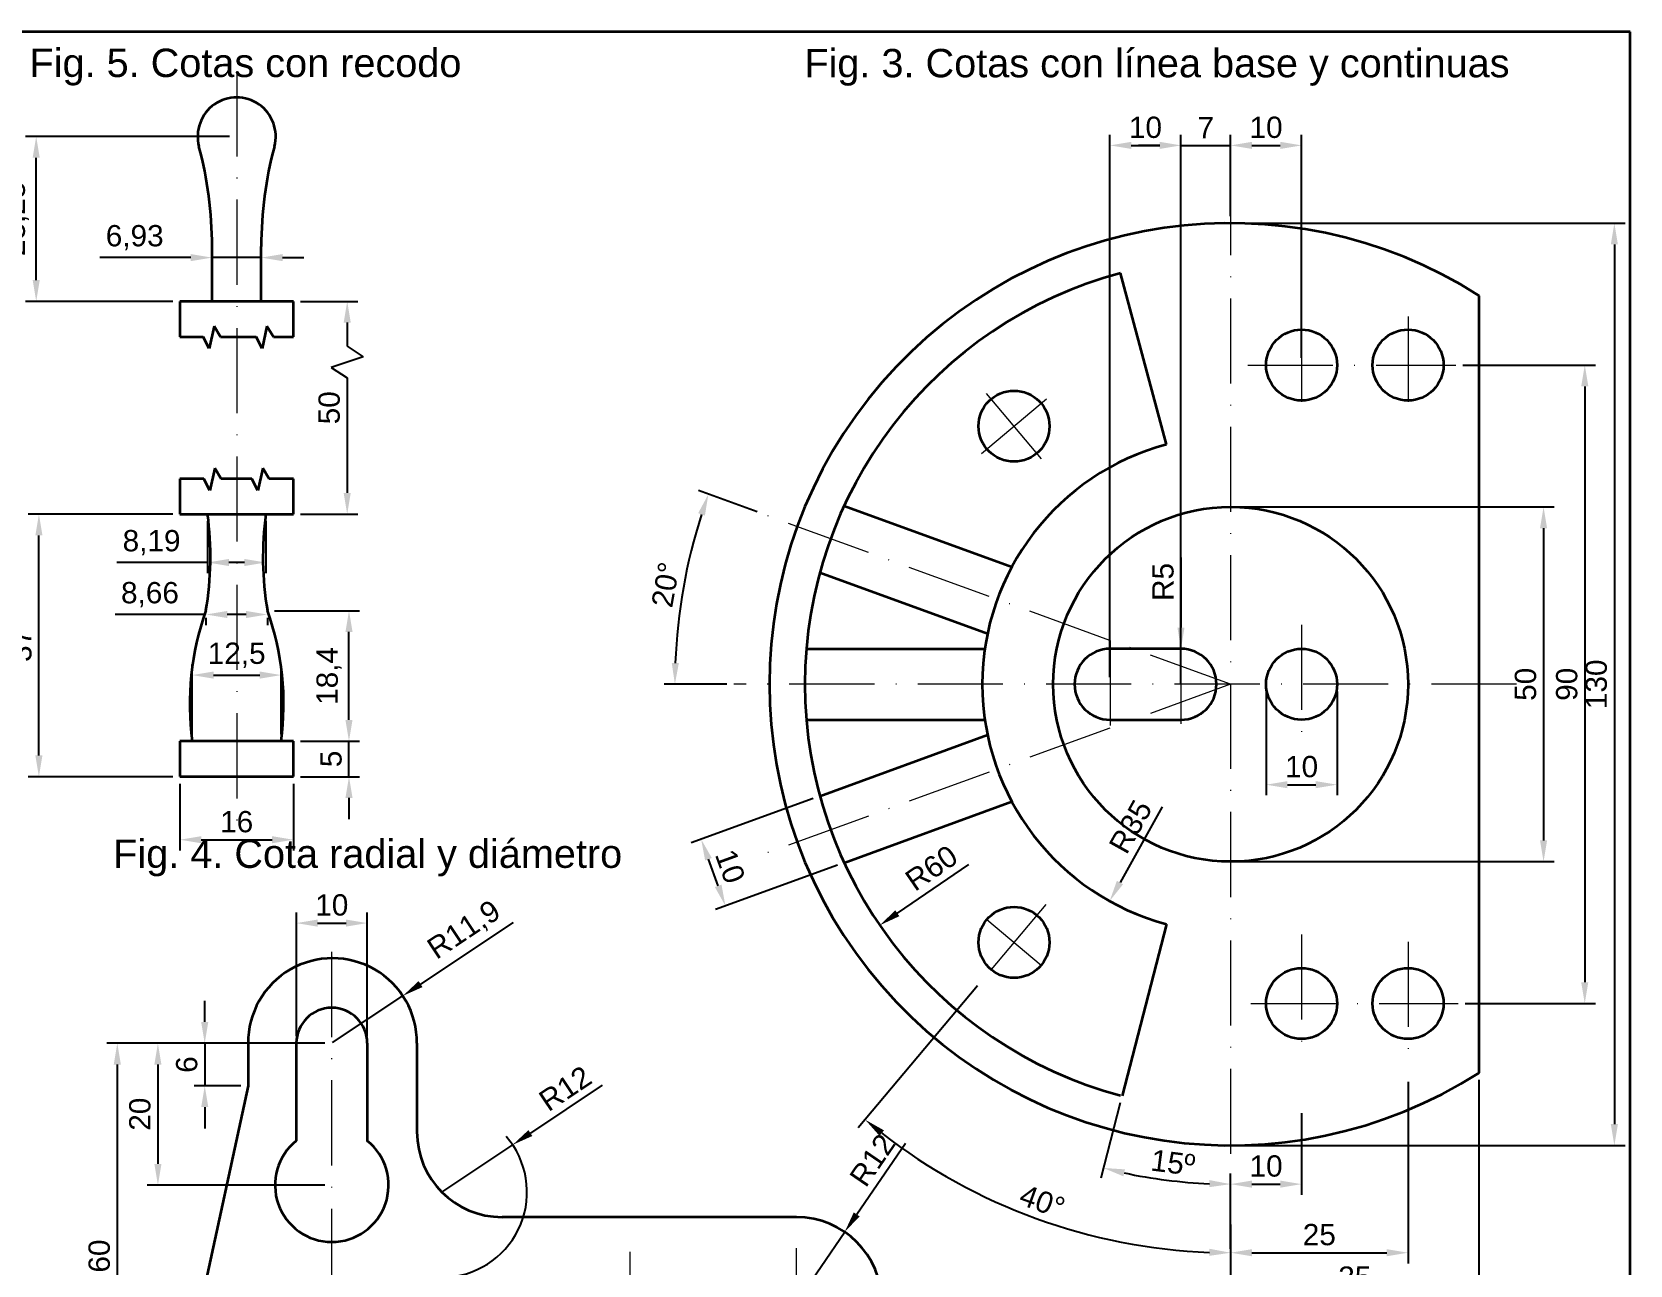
# Model space of a CAD drawing. Header units: millimetres. Extents: x -17 to 415, y -17 to 292.
# Drawn here: x 189.8 to 415, y 118.2 to 292 of the extents above; entities that cross this region are included whole.
import ezdxf
from ezdxf.enums import TextEntityAlignment as Align

# ---------------------------------------------------------------- set-up
doc = ezdxf.new("R2010")
doc.units = ezdxf.units.MM
doc.header["$PDMODE"] = 34
doc.header["$PDSIZE"] = 5
doc.linetypes.add('ACAD_ISO10W100', pattern=[18, 12, -3, 0, -3])
for name, color, linetype, lineweight in [('Acotacion', 1, 'Continuous', 13), ('Cajetin y Formato', 7, 'Continuous', 35), ('Contorno', 7, 'Continuous', 35), ('Ejes', 4, 'ACAD_ISO10W100', 15), ('Textos y Leyendas', 7, 'Continuous', 15)]:
    doc.layers.add(name, color=color, linetype=linetype, lineweight=lineweight)
doc.styles.add('e2', font='arial.ttf')
doc.dimstyles.new('ACOE1', dxfattribs={"dimtxt": 3, "dimasz": 3, "dimexe": 1.5, "dimexo": 1, "dimgap": 1, "dimtad": 1, "dimtxsty": 'e2', "dimcen": 2.5, "dimadec": 0, "dimazin": 0, "dimtfac": 1, "dimtix": 1, "dimtmove": 0, "dimatfit": 3, "dimfxl": 1, "dimarcsym": 0})

# ---------------------------------------------------------------- blocks, each defined once
blk = doc.blocks.new('*D28')
at = {"layer": 'Acotacion', "color": 0, "lineweight": -2, "transparency": 16777216}
for p, q in [((231.04, 149.44), (200.31, 149.44)), ((201.81, 146.44), (201.81, 92.44)), ((231.04, 89.44), (200.31, 89.44))]:
    blk.add_line(p, q, dxfattribs=at)
at = {"layer": 'Acotacion', "color": 0, "transparency": 16777216}
for points in [[(201.31, 146.44), (202.31, 146.44), (201.81, 149.44)], [(201.31, 92.44), (202.31, 92.44), (201.81, 89.44)]]:
    blk.add_solid(points, dxfattribs=at)
at = {"layer": 'Defpoints', "color": 0, "transparency": 16777216}
for p in [(232.04, 149.44), (201.81, 89.44), (232.04, 89.44)]:
    blk.add_point(p, dxfattribs=at)
at = {"layer": 'Acotacion', "color": 0, "transparency": 16777216, "insert": (199.27, 119.44), "char_height": 3, "attachment_point": 5, "rotation": 90, "style": 'e2'}
blk.add_mtext('60', dxfattribs=at)
blk = doc.blocks.new('*D29')
at = {"layer": 'Acotacion', "color": 0, "lineweight": -2, "transparency": 16777216}
for p, q in [((214.13, 152.44), (214.13, 155.44)), ((231.04, 149.44), (212.63, 149.44)), ((214.13, 149.44), (214.13, 143.44)), ((219.24, 143.44), (212.63, 143.44)), ((214.13, 140.44), (214.13, 137.44))]:
    blk.add_line(p, q, dxfattribs=at)
at = {"layer": 'Acotacion', "color": 0, "transparency": 16777216}
for points in [[(213.63, 152.44), (214.63, 152.44), (214.13, 149.44)], [(213.63, 140.44), (214.63, 140.44), (214.13, 143.44)]]:
    blk.add_solid(points, dxfattribs=at)
at = {"layer": 'Defpoints', "color": 0, "transparency": 16777216}
for p in [(232.04, 149.44), (214.13, 143.44), (220.24, 143.44)]:
    blk.add_point(p, dxfattribs=at)
at = {"layer": 'Acotacion', "color": 0, "transparency": 16777216, "insert": (211.6, 146.44), "char_height": 3, "attachment_point": 5, "rotation": 90, "style": 'e2'}
blk.add_mtext('6', dxfattribs=at)
blk = doc.blocks.new('*D30')
at = {"layer": 'Acotacion', "color": 0, "lineweight": -2, "transparency": 16777216}
for p, q in [((231.04, 149.44), (206.03, 149.44)), ((207.53, 146.44), (207.53, 132.44)), ((231.04, 129.44), (206.03, 129.44))]:
    blk.add_line(p, q, dxfattribs=at)
at = {"layer": 'Acotacion', "color": 0, "transparency": 16777216}
for points in [[(207.03, 146.44), (208.03, 146.44), (207.53, 149.44)], [(207.03, 132.44), (208.03, 132.44), (207.53, 129.44)]]:
    blk.add_solid(points, dxfattribs=at)
at = {"layer": 'Defpoints', "color": 0, "transparency": 16777216}
for p in [(232.04, 149.44), (207.53, 129.44), (232.04, 129.44)]:
    blk.add_point(p, dxfattribs=at)
at = {"layer": 'Acotacion', "color": 0, "transparency": 16777216, "insert": (205, 139.44), "char_height": 3, "attachment_point": 5, "rotation": 90, "style": 'e2'}
blk.add_mtext('20', dxfattribs=at)
blk = doc.blocks.new('*D31')
at = {"layer": 'Acotacion', "color": 0, "lineweight": -2, "transparency": 16777216}
for p, q in [((227.04, 150.44), (227.04, 167.88)), ((237.04, 150.44), (237.04, 167.88)), ((230.04, 166.38), (234.04, 166.38))]:
    blk.add_line(p, q, dxfattribs=at)
at = {"layer": 'Acotacion', "color": 0, "transparency": 16777216}
for points in [[(230.04, 166.88), (230.04, 165.88), (227.04, 166.38)], [(234.04, 166.88), (234.04, 165.88), (237.04, 166.38)]]:
    blk.add_solid(points, dxfattribs=at)
at = {"layer": 'Defpoints', "color": 0, "transparency": 16777216}
for p in [(237.04, 166.38), (227.04, 149.44), (237.04, 149.44)]:
    blk.add_point(p, dxfattribs=at)
at = {"layer": 'Acotacion', "color": 0, "transparency": 16777216, "insert": (232.04, 168.92), "char_height": 3, "attachment_point": 5, "style": 'e2'}
blk.add_mtext('10', dxfattribs=at)
blk = doc.blocks.new('*D32')
at = {"layer": 'Acotacion', "color": 0, "lineweight": -2, "transparency": 16777216}
for p, q in [((257.59, 166.46), (244.55, 157.78)), ((232.14, 149.53), (242.05, 156.12))]:
    blk.add_line(p, q, dxfattribs=at)
at = {"layer": 'Acotacion', "color": 0, "transparency": 16777216}
blk.add_solid([(244.27, 158.2), (244.82, 157.36), (242.05, 156.12)], dxfattribs=at)
at = {"layer": 'Defpoints', "color": 0, "transparency": 16777216}
for p in [(242.05, 156.12), (232.14, 149.53)]:
    blk.add_point(p, dxfattribs=at)
at = {"layer": 'Acotacion', "color": 0, "transparency": 16777216, "insert": (250.77, 165.28), "char_height": 3, "attachment_point": 5, "rotation": 33.6309, "style": 'e2'}
blk.add_mtext('R11,9', dxfattribs=at)
blk = doc.blocks.new('*D33')
at = {"layer": 'Acotacion', "color": 0, "lineweight": -2, "transparency": 16777216}
for p, q in [((270.12, 143.52), (260.03, 136.78)), ((247.55, 128.45), (257.53, 135.12))]:
    blk.add_line(p, q, dxfattribs=at)
blk.add_arc((247.55, 128.45), 12, 274.7746, 40.8997, dxfattribs=at)
at = {"layer": 'Acotacion', "color": 0, "transparency": 16777216}
blk.add_solid([(259.75, 137.2), (260.3, 136.37), (257.53, 135.12)], dxfattribs=at)
at = {"layer": 'Defpoints', "color": 0, "transparency": 16777216}
for p in [(257.53, 135.12), (247.55, 128.45)]:
    blk.add_point(p, dxfattribs=at)
at = {"layer": 'Acotacion', "color": 0, "transparency": 16777216, "insert": (264.93, 143.07), "char_height": 3, "attachment_point": 5, "rotation": 33.7377, "style": 'e2'}
blk.add_mtext('R12', dxfattribs=at)
blk = doc.blocks.new('*D34')
at = {"layer": 'Acotacion', "color": 0, "lineweight": -2, "transparency": 16777216}
for p, q in [((312.87, 135.33), (306.01, 125.31)), ((297.54, 112.94), (304.32, 122.84))]:
    blk.add_line(p, q, dxfattribs=at)
at = {"layer": 'Acotacion', "color": 0, "transparency": 16777216}
blk.add_solid([(305.6, 125.6), (306.42, 125.03), (304.32, 122.84)], dxfattribs=at)
at = {"layer": 'Defpoints', "color": 0, "transparency": 16777216}
for p in [(304.32, 122.84), (297.54, 112.94)]:
    blk.add_point(p, dxfattribs=at)
at = {"layer": 'Acotacion', "color": 0, "transparency": 16777216, "insert": (308.22, 132.97), "char_height": 3, "attachment_point": 5, "rotation": 55.6039, "style": 'e2'}
blk.add_mtext('R12', dxfattribs=at)
blk = doc.blocks.new('*D35')
at = {"layer": 'Acotacion', "color": 0, "lineweight": -2, "transparency": 16777216}
for p, q in [((351.71, 217.9), (351.71, 208.04)), ((351.71, 200.04), (351.71, 205.04))]:
    blk.add_line(p, q, dxfattribs=at)
at = {"layer": 'Acotacion', "color": 0, "transparency": 16777216}
blk.add_solid([(351.21, 208.04), (352.21, 208.04), (351.71, 205.04)], dxfattribs=at)
at = {"layer": 'Defpoints', "color": 0, "transparency": 16777216}
for p in [(351.71, 205.04), (351.71, 200.04)]:
    blk.add_point(p, dxfattribs=at)
at = {"layer": 'Acotacion', "color": 0, "transparency": 16777216, "insert": (349.19, 214.47), "char_height": 3, "attachment_point": 5, "rotation": 90, "style": 'e2'}
blk.add_mtext('R5', dxfattribs=at)
blk = doc.blocks.new('*D36')
at = {"layer": 'Acotacion', "color": 0, "lineweight": -2, "transparency": 16777216}
blk.add_line((349.06, 182.75), (343.12, 172.1), dxfattribs=at)
at = {"layer": 'Acotacion', "color": 0, "transparency": 16777216}
blk.add_solid([(342.68, 172.34), (343.55, 171.86), (341.66, 169.48)], dxfattribs=at)
at = {"layer": 'Defpoints', "color": 0, "transparency": 16777216}
for p in [(358.71, 200.04), (341.66, 169.48)]:
    blk.add_point(p, dxfattribs=at)
at = {"layer": 'Acotacion', "color": 0, "transparency": 16777216, "insert": (344.61, 179.97), "char_height": 3, "attachment_point": 5, "rotation": 60.8316, "style": 'e2'}
blk.add_mtext('R35', dxfattribs=at)
blk = doc.blocks.new('*D37')
at = {"layer": 'Acotacion', "color": 0, "lineweight": -2, "transparency": 16777216}
blk.add_line((321.75, 174.65), (311.73, 167.77), dxfattribs=at)
at = {"layer": 'Acotacion', "color": 0, "transparency": 16777216}
blk.add_solid([(311.45, 168.18), (312.02, 167.35), (309.26, 166.07)], dxfattribs=at)
at = {"layer": 'Defpoints', "color": 0, "transparency": 16777216}
for p in [(358.71, 200.04), (309.26, 166.07)]:
    blk.add_point(p, dxfattribs=at)
at = {"layer": 'Acotacion', "color": 0, "transparency": 16777216, "insert": (316.55, 174.14), "char_height": 3, "attachment_point": 5, "rotation": 34.4903, "style": 'e2'}
blk.add_mtext('R60', dxfattribs=at)
blk = doc.blocks.new('*D38')
at = {"layer": 'Acotacion', "color": 0, "lineweight": -2, "transparency": 16777216}
for p, q in [((299.88, 183.95), (282.68, 177.69)), ((286.49, 171.63), (285.12, 175.38)), ((303.3, 174.55), (286.1, 168.29))]:
    blk.add_line(p, q, dxfattribs=at)
at = {"layer": 'Acotacion', "color": 0, "transparency": 16777216}
for points in [[(285.59, 175.56), (284.65, 175.21), (284.09, 178.2)], [(286.96, 171.8), (286.02, 171.46), (287.51, 168.81)]]:
    blk.add_solid(points, dxfattribs=at)
at = {"layer": 'Defpoints', "color": 0, "transparency": 16777216}
for p in [(300.82, 184.29), (284.09, 178.2), (304.24, 174.9)]:
    blk.add_point(p, dxfattribs=at)
at = {"layer": 'Acotacion', "color": 0, "transparency": 16777216, "insert": (288.18, 174.37), "char_height": 3, "attachment_point": 5, "rotation": 290, "style": 'e2'}
blk.add_mtext('10', dxfattribs=at)
blk = doc.blocks.new('*D39')
at = {"layer": 'Acotacion', "color": 0, "lineweight": -2, "transparency": 16777216}
for p, q in [((393.71, 144.27), (393.71, 112.41)), ((358.71, 118.46), (358.71, 112.41)), ((361.71, 113.91), (390.71, 113.91))]:
    blk.add_line(p, q, dxfattribs=at)
at = {"layer": 'Acotacion', "color": 0, "transparency": 16777216}
for points in [[(361.71, 114.41), (361.71, 113.41), (358.71, 113.91)], [(390.71, 114.41), (390.71, 113.41), (393.71, 113.91)]]:
    blk.add_solid(points, dxfattribs=at)
at = {"layer": 'Defpoints', "color": 0, "transparency": 16777216}
for p in [(393.71, 145.27), (358.71, 119.46), (393.71, 113.91)]:
    blk.add_point(p, dxfattribs=at)
at = {"layer": 'Acotacion', "color": 0, "transparency": 16777216, "insert": (376.21, 116.45), "char_height": 3, "attachment_point": 5, "style": 'e2'}
blk.add_mtext('35', dxfattribs=at)
blk = doc.blocks.new('*D40')
at = {"layer": 'Acotacion', "color": 0, "lineweight": -2, "transparency": 16777216}
for p, q in [((368.71, 139.6), (368.71, 128.08)), ((358.71, 120.46), (358.71, 131.08)), ((361.71, 129.58), (365.71, 129.58))]:
    blk.add_line(p, q, dxfattribs=at)
at = {"layer": 'Acotacion', "color": 0, "transparency": 16777216}
for points in [[(361.71, 130.08), (361.71, 129.08), (358.71, 129.58)], [(365.71, 130.08), (365.71, 129.08), (368.71, 129.58)]]:
    blk.add_solid(points, dxfattribs=at)
at = {"layer": 'Defpoints', "color": 0, "transparency": 16777216}
for p in [(368.71, 140.6), (368.71, 129.58), (358.71, 119.46)]:
    blk.add_point(p, dxfattribs=at)
at = {"layer": 'Acotacion', "color": 0, "transparency": 16777216, "insert": (363.71, 132.12), "char_height": 3, "attachment_point": 5, "style": 'e2'}
blk.add_mtext('10', dxfattribs=at)
blk = doc.blocks.new('*D41')
at = {"layer": 'Acotacion', "color": 0, "lineweight": -2, "transparency": 16777216}
for p, q in [((383.71, 144.02), (383.71, 118.41)), ((358.71, 120.46), (358.71, 121.41)), ((361.71, 119.91), (380.71, 119.91))]:
    blk.add_line(p, q, dxfattribs=at)
at = {"layer": 'Acotacion', "color": 0, "transparency": 16777216}
for points in [[(361.71, 120.41), (361.71, 119.41), (358.71, 119.91)], [(380.71, 120.41), (380.71, 119.41), (383.71, 119.91)]]:
    blk.add_solid(points, dxfattribs=at)
at = {"layer": 'Defpoints', "color": 0, "transparency": 16777216}
for p in [(383.71, 145.02), (358.71, 119.46), (383.71, 119.91)]:
    blk.add_point(p, dxfattribs=at)
at = {"layer": 'Acotacion', "color": 0, "transparency": 16777216, "insert": (371.21, 122.45), "char_height": 3, "attachment_point": 5, "style": 'e2'}
blk.add_mtext('25', dxfattribs=at)
blk = doc.blocks.new('*D43')
at = {"layer": 'Acotacion', "color": 0, "lineweight": -2, "transparency": 16777216}
blk.add_line((343.16, 141.06), (340.41, 130.41), dxfattribs=at)
blk.add_arc((358.71, 201.33), 71.75, 257.9234, 267.6041, dxfattribs=at)
at = {"layer": 'Acotacion', "color": 0, "transparency": 16777216}
for points in [[(343.59, 130.69), (343.82, 131.66), (340.78, 131.86)], [(355.73, 130.15), (355.7, 129.15), (358.71, 129.58)]]:
    blk.add_solid(points, dxfattribs=at)
at = {"layer": 'Defpoints', "color": 0, "transparency": 16777216}
for p in [(358.71, 272.54), (349.66, 166.24), (343.41, 142.03), (346.69, 130.6), (358.71, 124.91)]:
    blk.add_point(p, dxfattribs=at)
at = {"layer": 'Acotacion', "color": 0, "transparency": 16777216, "insert": (350, 132.67), "char_height": 3, "attachment_point": 5, "rotation": 352.7638, "style": 'e2'}
blk.add_mtext(' 15º', dxfattribs=at)
blk = doc.blocks.new('*D44')
at = {"layer": 'Acotacion', "color": 0, "lineweight": -2, "transparency": 16777216}
for p, q in [((323.04, 157.53), (306.24, 137.51)), ((358.71, 123.91), (358.71, 118.41))]:
    blk.add_line(p, q, dxfattribs=at)
blk.add_arc((358.71, 200.04), 80.13, 232.1453, 267.8547, dxfattribs=at)
at = {"layer": 'Acotacion', "color": 0, "transparency": 16777216}
for points in [[(309.23, 136.39), (309.86, 137.16), (307.21, 138.66)], [(355.72, 120.47), (355.71, 119.47), (358.71, 119.91)]]:
    blk.add_solid(points, dxfattribs=at)
at = {"layer": 'Defpoints', "color": 0, "transparency": 16777216}
for p in [(358.71, 272.54), (332.68, 169.02), (323.68, 158.29), (322.75, 128.44), (358.71, 124.91)]:
    blk.add_point(p, dxfattribs=at)
at = {"layer": 'Acotacion', "color": 0, "transparency": 16777216, "insert": (332.17, 127.13), "char_height": 3, "attachment_point": 5, "rotation": 340, "style": 'e2'}
blk.add_mtext('40°', dxfattribs=at)
blk = doc.blocks.new('*D45')
at = {"layer": 'Acotacion', "color": 0, "lineweight": -2, "transparency": 16777216}
for p, q in [((292, 224.33), (283.7, 227.34)), ((287.71, 200.04), (278.89, 200.04))]:
    blk.add_line(p, q, dxfattribs=at)
blk.add_arc((358.71, 200.04), 78.32, 162.1947, 177.8053, dxfattribs=at)
at = {"layer": 'Acotacion', "color": 0, "transparency": 16777216}
for points in [[(283.67, 224.16), (284.62, 223.83), (285.11, 226.83)], [(280.95, 203.03), (279.95, 203.05), (280.39, 200.04)]]:
    blk.add_solid(points, dxfattribs=at)
at = {"layer": 'Defpoints', "color": 0, "transparency": 16777216}
for p in [(292.94, 223.98), (282.5, 218.11), (288.71, 200.04), (358.71, 200.04), (399.01, 200.04)]:
    blk.add_point(p, dxfattribs=at)
at = {"layer": 'Acotacion', "color": 0, "transparency": 16777216, "insert": (279.09, 214.08), "char_height": 3, "attachment_point": 5, "rotation": 80, "style": 'e2'}
blk.add_mtext('20°', dxfattribs=at)
blk = doc.blocks.new('*D46')
at = {"layer": 'Acotacion', "color": 0, "lineweight": -2, "transparency": 16777216}
for p, q in [((341.71, 201.04), (341.71, 277.51)), ((351.71, 201.04), (351.71, 277.51)), ((344.71, 276.01), (348.71, 276.01))]:
    blk.add_line(p, q, dxfattribs=at)
at = {"layer": 'Acotacion', "color": 0, "transparency": 16777216}
for points in [[(344.71, 276.51), (344.71, 275.51), (341.71, 276.01)], [(348.71, 276.51), (348.71, 275.51), (351.71, 276.01)]]:
    blk.add_solid(points, dxfattribs=at)
at = {"layer": 'Defpoints', "color": 0, "transparency": 16777216}
for p in [(351.71, 276.01), (341.71, 200.04), (351.71, 200.04)]:
    blk.add_point(p, dxfattribs=at)
at = {"layer": 'Acotacion', "color": 0, "transparency": 16777216, "insert": (346.71, 278.54), "char_height": 3, "attachment_point": 5, "style": 'e2'}
blk.add_mtext('10', dxfattribs=at)
blk = doc.blocks.new('*D47')
at = {"layer": 'Acotacion', "color": 0, "lineweight": -2, "transparency": 16777216}
for p, q in [((351.71, 201.04), (351.71, 277.51)), ((358.71, 266.04), (358.71, 277.51)), ((348.71, 276.01), (345.71, 276.01)), ((351.71, 276.01), (358.71, 276.01)), ((361.71, 276.01), (364.71, 276.01))]:
    blk.add_line(p, q, dxfattribs=at)
at = {"layer": 'Acotacion', "color": 0, "transparency": 16777216}
for points in [[(348.71, 276.51), (348.71, 275.51), (351.71, 276.01)], [(361.71, 276.51), (361.71, 275.51), (358.71, 276.01)]]:
    blk.add_solid(points, dxfattribs=at)
at = {"layer": 'Defpoints', "color": 0, "transparency": 16777216}
for p in [(358.71, 276.01), (358.71, 265.04), (351.71, 200.04)]:
    blk.add_point(p, dxfattribs=at)
at = {"layer": 'Acotacion', "color": 0, "transparency": 16777216, "insert": (355.21, 278.51), "char_height": 3, "attachment_point": 5, "style": 'e2'}
blk.add_mtext('7', dxfattribs=at)
blk = doc.blocks.new('*D48')
at = {"layer": 'Acotacion', "color": 0, "lineweight": -2, "transparency": 16777216}
for p, q in [((358.71, 266.04), (358.71, 277.51)), ((368.71, 246.04), (368.71, 277.51)), ((361.71, 276.01), (365.71, 276.01))]:
    blk.add_line(p, q, dxfattribs=at)
at = {"layer": 'Acotacion', "color": 0, "transparency": 16777216}
for points in [[(361.71, 276.51), (361.71, 275.51), (358.71, 276.01)], [(365.71, 276.51), (365.71, 275.51), (368.71, 276.01)]]:
    blk.add_solid(points, dxfattribs=at)
at = {"layer": 'Defpoints', "color": 0, "transparency": 16777216}
for p in [(368.71, 276.01), (358.71, 265.04), (368.71, 245.04)]:
    blk.add_point(p, dxfattribs=at)
at = {"layer": 'Acotacion', "color": 0, "transparency": 16777216, "insert": (363.71, 278.54), "char_height": 3, "attachment_point": 5, "style": 'e2'}
blk.add_mtext('10', dxfattribs=at)
blk = doc.blocks.new('*D49')
at = {"layer": 'Acotacion', "color": 0, "lineweight": -2, "transparency": 16777216}
for p, q in [((363.71, 199.04), (363.71, 184.39)), ((373.71, 199.04), (373.71, 184.39)), ((366.71, 185.89), (370.71, 185.89))]:
    blk.add_line(p, q, dxfattribs=at)
at = {"layer": 'Acotacion', "color": 0, "transparency": 16777216}
for points in [[(366.71, 186.39), (366.71, 185.39), (363.71, 185.89)], [(370.71, 186.39), (370.71, 185.39), (373.71, 185.89)]]:
    blk.add_solid(points, dxfattribs=at)
at = {"layer": 'Defpoints', "color": 0, "transparency": 16777216}
for p in [(363.71, 200.04), (373.71, 200.04), (373.71, 185.89)]:
    blk.add_point(p, dxfattribs=at)
at = {"layer": 'Acotacion', "color": 0, "transparency": 16777216, "insert": (368.71, 188.42), "char_height": 3, "attachment_point": 5, "style": 'e2'}
blk.add_mtext('10', dxfattribs=at)
blk = doc.blocks.new('*D50')
at = {"layer": 'Acotacion', "color": 0, "lineweight": -2, "transparency": 16777216}
for p, q in [((359.71, 225.04), (404.31, 225.04)), ((402.81, 222.04), (402.81, 178.04)), ((359.71, 175.04), (404.31, 175.04))]:
    blk.add_line(p, q, dxfattribs=at)
at = {"layer": 'Acotacion', "color": 0, "transparency": 16777216}
for points in [[(402.31, 222.04), (403.31, 222.04), (402.81, 225.04)], [(402.31, 178.04), (403.31, 178.04), (402.81, 175.04)]]:
    blk.add_solid(points, dxfattribs=at)
at = {"layer": 'Defpoints', "color": 0, "transparency": 16777216}
for p in [(358.71, 225.04), (358.71, 175.04), (402.81, 175.04)]:
    blk.add_point(p, dxfattribs=at)
at = {"layer": 'Acotacion', "color": 0, "transparency": 16777216, "insert": (400.28, 200.04), "char_height": 3, "attachment_point": 5, "rotation": 90, "style": 'e2'}
blk.add_mtext('50', dxfattribs=at)
blk = doc.blocks.new('*D51')
at = {"layer": 'Acotacion', "color": 0, "lineweight": -2, "transparency": 16777216}
for p, q in [((391.43, 245.04), (410.12, 245.04)), ((408.62, 242.04), (408.62, 158.04)), ((391.77, 155.04), (410.12, 155.04))]:
    blk.add_line(p, q, dxfattribs=at)
at = {"layer": 'Acotacion', "color": 0, "transparency": 16777216}
for points in [[(408.12, 242.04), (409.12, 242.04), (408.62, 245.04)], [(408.12, 158.04), (409.12, 158.04), (408.62, 155.04)]]:
    blk.add_solid(points, dxfattribs=at)
at = {"layer": 'Defpoints', "color": 0, "transparency": 16777216}
for p in [(390.43, 245.04), (390.77, 155.04), (408.62, 155.04)]:
    blk.add_point(p, dxfattribs=at)
at = {"layer": 'Acotacion', "color": 0, "transparency": 16777216, "insert": (406.09, 200.04), "char_height": 3, "attachment_point": 5, "rotation": 90, "style": 'e2'}
blk.add_mtext('90', dxfattribs=at)
blk = doc.blocks.new('*D52')
at = {"layer": 'Acotacion', "color": 0, "lineweight": -2, "transparency": 16777216}
for p, q in [((359.71, 265.04), (414.29, 265.04)), ((412.79, 262.04), (412.79, 138.04)), ((359.71, 135.04), (414.29, 135.04))]:
    blk.add_line(p, q, dxfattribs=at)
at = {"layer": 'Acotacion', "color": 0, "transparency": 16777216}
for points in [[(412.29, 262.04), (413.29, 262.04), (412.79, 265.04)], [(412.29, 138.04), (413.29, 138.04), (412.79, 135.04)]]:
    blk.add_solid(points, dxfattribs=at)
at = {"layer": 'Defpoints', "color": 0, "transparency": 16777216}
for p in [(358.71, 265.04), (358.71, 135.04), (412.79, 135.04)]:
    blk.add_point(p, dxfattribs=at)
at = {"layer": 'Acotacion', "color": 0, "transparency": 16777216, "insert": (410.25, 200.04), "char_height": 3, "attachment_point": 5, "rotation": 90, "style": 'e2'}
blk.add_mtext('130', dxfattribs=at)
blk = doc.blocks.new('*D53')
at = {"layer": 'Acotacion', "color": 0, "lineweight": -2, "transparency": 16777216}
for p, q in [((217.63, 277.27), (188.88, 277.27)), ((190.38, 257.02), (190.38, 274.27)), ((209.63, 254.02), (188.88, 254.02))]:
    blk.add_line(p, q, dxfattribs=at)
at = {"layer": 'Acotacion', "color": 0, "transparency": 16777216}
for points in [[(189.88, 274.27), (190.88, 274.27), (190.38, 277.27)], [(189.88, 257.02), (190.88, 257.02), (190.38, 254.02)]]:
    blk.add_solid(points, dxfattribs=at)
at = {"layer": 'Defpoints', "color": 0, "transparency": 16777216}
for p in [(190.38, 277.27), (218.63, 277.27), (210.63, 254.02)]:
    blk.add_point(p, dxfattribs=at)
at = {"layer": 'Acotacion', "color": 0, "transparency": 16777216, "insert": (187.57, 265.65), "char_height": 3, "attachment_point": 5, "rotation": 90, "style": 'e2'}
blk.add_mtext('23,25', dxfattribs=at)
blk = doc.blocks.new('*D54')
at = {"layer": 'Acotacion', "color": 0, "lineweight": -2, "transparency": 16777216}
for p, q in [((209.63, 224.02), (189.26, 224.02)), ((190.76, 190.02), (190.76, 221.02)), ((209.63, 187.02), (189.26, 187.02))]:
    blk.add_line(p, q, dxfattribs=at)
at = {"layer": 'Acotacion', "color": 0, "transparency": 16777216}
for points in [[(190.26, 221.02), (191.26, 221.02), (190.76, 224.02)], [(190.26, 190.02), (191.26, 190.02), (190.76, 187.02)]]:
    blk.add_solid(points, dxfattribs=at)
at = {"layer": 'Defpoints', "color": 0, "transparency": 16777216}
for p in [(190.76, 224.02), (210.63, 224.02), (210.63, 187.02)]:
    blk.add_point(p, dxfattribs=at)
at = {"layer": 'Acotacion', "color": 0, "transparency": 16777216, "insert": (188.23, 205.52), "char_height": 3, "attachment_point": 5, "rotation": 90, "style": 'e2'}
blk.add_mtext('37', dxfattribs=at)
blk = doc.blocks.new('*D55')
at = {"layer": 'Acotacion', "color": 0, "lineweight": -2, "transparency": 16777216}
for p, q in [((214.54, 223.02), (214.54, 215.71)), ((222.73, 223.02), (222.73, 215.71)), ((214.54, 217.21), (201.73, 217.21)), ((219.73, 217.21), (217.54, 217.21))]:
    blk.add_line(p, q, dxfattribs=at)
at = {"layer": 'Acotacion', "color": 0, "transparency": 16777216}
for points in [[(217.54, 217.71), (217.54, 216.71), (214.54, 217.21)], [(219.73, 217.71), (219.73, 216.71), (222.73, 217.21)]]:
    blk.add_solid(points, dxfattribs=at)
at = {"layer": 'Defpoints', "color": 0, "transparency": 16777216}
for p in [(214.54, 224.02), (222.73, 224.02), (222.73, 217.21)]:
    blk.add_point(p, dxfattribs=at)
at = {"layer": 'Acotacion', "color": 0, "transparency": 16777216, "insert": (206.64, 220.01), "char_height": 3, "attachment_point": 5, "style": 'e2'}
blk.add_mtext('8,19', dxfattribs=at)
blk = doc.blocks.new('*D56')
at = {"layer": 'Acotacion', "color": 0, "lineweight": -2, "transparency": 16777216}
for p, q in [((214.3, 209.88), (201.51, 209.88)), ((219.96, 209.88), (217.3, 209.88)), ((214.3, 209.42), (214.3, 208.38)), ((222.96, 209.42), (222.96, 208.38))]:
    blk.add_line(p, q, dxfattribs=at)
at = {"layer": 'Acotacion', "color": 0, "transparency": 16777216}
for points in [[(217.3, 210.38), (217.3, 209.38), (214.3, 209.88)], [(219.96, 210.38), (219.96, 209.38), (222.96, 209.88)]]:
    blk.add_solid(points, dxfattribs=at)
at = {"layer": 'Defpoints', "color": 0, "transparency": 16777216}
for p in [(214.3, 210.42), (214.3, 209.88), (222.96, 210.42)]:
    blk.add_point(p, dxfattribs=at)
at = {"layer": 'Acotacion', "color": 0, "transparency": 16777216, "insert": (206.41, 212.68), "char_height": 3, "attachment_point": 5, "style": 'e2'}
blk.add_mtext('8,66', dxfattribs=at)
blk = doc.blocks.new('*D57')
at = {"layer": 'Acotacion', "color": 0, "lineweight": -2, "transparency": 16777216}
for p, q in [((212.38, 193.02), (212.38, 202.84)), ((224.88, 193.02), (224.88, 202.84)), ((215.38, 201.34), (221.88, 201.34))]:
    blk.add_line(p, q, dxfattribs=at)
at = {"layer": 'Acotacion', "color": 0, "transparency": 16777216}
for points in [[(215.38, 201.84), (215.38, 200.84), (212.38, 201.34)], [(221.88, 201.84), (221.88, 200.84), (224.88, 201.34)]]:
    blk.add_solid(points, dxfattribs=at)
at = {"layer": 'Defpoints', "color": 0, "transparency": 16777216}
for p in [(224.88, 201.34), (212.38, 192.02), (224.88, 192.02)]:
    blk.add_point(p, dxfattribs=at)
at = {"layer": 'Acotacion', "color": 0, "transparency": 16777216, "insert": (218.63, 204.14), "char_height": 3, "attachment_point": 5, "style": 'e2'}
blk.add_mtext('12,5', dxfattribs=at)
blk = doc.blocks.new('*D58')
at = {"layer": 'Acotacion', "color": 0, "lineweight": -2, "transparency": 16777216}
for p, q in [((234.46, 195.02), (234.46, 198.02)), ((227.63, 192.02), (235.96, 192.02)), ((234.46, 187.02), (234.46, 192.02)), ((227.63, 187.02), (235.96, 187.02)), ((234.46, 184.02), (234.46, 181.02))]:
    blk.add_line(p, q, dxfattribs=at)
at = {"layer": 'Acotacion', "color": 0, "transparency": 16777216}
for points in [[(233.96, 195.02), (234.96, 195.02), (234.46, 192.02)], [(233.96, 184.02), (234.96, 184.02), (234.46, 187.02)]]:
    blk.add_solid(points, dxfattribs=at)
at = {"layer": 'Defpoints', "color": 0, "transparency": 16777216}
for p in [(226.63, 192.02), (234.46, 192.02), (226.63, 187.02)]:
    blk.add_point(p, dxfattribs=at)
at = {"layer": 'Acotacion', "color": 0, "transparency": 16777216, "insert": (231.94, 189.52), "char_height": 3, "attachment_point": 5, "rotation": 90, "style": 'e2'}
blk.add_mtext('5', dxfattribs=at)
blk = doc.blocks.new('*D59')
at = {"layer": 'Acotacion', "color": 0, "lineweight": -2, "transparency": 16777216}
for p, q in [((223.96, 210.42), (235.96, 210.42)), ((234.46, 195.02), (234.46, 207.42)), ((227.63, 192.02), (235.96, 192.02))]:
    blk.add_line(p, q, dxfattribs=at)
at = {"layer": 'Acotacion', "color": 0, "transparency": 16777216}
for points in [[(233.96, 207.42), (234.96, 207.42), (234.46, 210.42)], [(233.96, 195.02), (234.96, 195.02), (234.46, 192.02)]]:
    blk.add_solid(points, dxfattribs=at)
at = {"layer": 'Defpoints', "color": 0, "transparency": 16777216}
for p in [(222.96, 210.42), (234.46, 210.42), (226.63, 192.02)]:
    blk.add_point(p, dxfattribs=at)
at = {"layer": 'Acotacion', "color": 0, "transparency": 16777216, "insert": (231.66, 201.22), "char_height": 3, "attachment_point": 5, "rotation": 90, "style": 'e2'}
blk.add_mtext('18,4', dxfattribs=at)
blk = doc.blocks.new('*D60')
at = {"layer": 'Acotacion', "color": 0, "lineweight": -2, "transparency": 16777216}
for p, q in [((227.63, 254.02), (235.71, 254.02)), ((234.21, 251.02), (234.21, 247.72)), ((236.46, 246.22), (231.96, 244.72)), ((234.21, 247.72), (236.46, 246.22)), ((231.96, 244.72), (234.21, 243.22)), ((234.21, 243.22), (234.21, 227.02)), ((227.63, 224.02), (235.71, 224.02))]:
    blk.add_line(p, q, dxfattribs=at)
at = {"layer": 'Acotacion', "color": 0, "transparency": 16777216}
for points in [[(233.71, 251.02), (234.71, 251.02), (234.21, 254.02)], [(233.71, 227.02), (234.71, 227.02), (234.21, 224.02)]]:
    blk.add_solid(points, dxfattribs=at)
at = {"layer": 'Defpoints', "color": 0, "transparency": 16777216}
for p in [(226.63, 254.02), (226.63, 224.02), (234.21, 224.02)]:
    blk.add_point(p, dxfattribs=at)
at = {"layer": 'Acotacion', "color": 0, "transparency": 16777216, "insert": (231.68, 239.02), "char_height": 3, "attachment_point": 5, "rotation": 90, "style": 'e2'}
blk.add_mtext('50', dxfattribs=at)
blk = doc.blocks.new('*D61')
at = {"layer": 'Acotacion', "color": 0, "lineweight": -2, "transparency": 16777216}
for p, q in [((215.17, 255.02), (215.17, 261.69)), ((222.1, 255.02), (222.1, 261.69)), ((212.17, 260.19), (199.36, 260.19)), ((222.1, 260.19), (215.17, 260.19)), ((225.1, 260.19), (228.1, 260.19))]:
    blk.add_line(p, q, dxfattribs=at)
at = {"layer": 'Acotacion', "color": 0, "transparency": 16777216}
for points in [[(212.17, 260.69), (212.17, 259.69), (215.17, 260.19)], [(225.1, 260.69), (225.1, 259.69), (222.1, 260.19)]]:
    blk.add_solid(points, dxfattribs=at)
at = {"layer": 'Defpoints', "color": 0, "transparency": 16777216}
for p in [(222.1, 260.19), (215.17, 254.02), (222.1, 254.02)]:
    blk.add_point(p, dxfattribs=at)
at = {"layer": 'Acotacion', "color": 0, "transparency": 16777216, "insert": (204.26, 263), "char_height": 3, "attachment_point": 5, "style": 'e2'}
blk.add_mtext('6,93', dxfattribs=at)
blk = doc.blocks.new('*D64')
at = {"layer": 'Acotacion', "color": 0, "lineweight": -2, "transparency": 16777216}
for p, q in [((210.63, 186.02), (210.63, 176.63)), ((226.63, 186.02), (226.63, 176.63)), ((213.63, 178.13), (223.63, 178.13))]:
    blk.add_line(p, q, dxfattribs=at)
at = {"layer": 'Acotacion', "color": 0, "transparency": 16777216}
for points in [[(213.63, 178.63), (213.63, 177.63), (210.63, 178.13)], [(223.63, 178.63), (223.63, 177.63), (226.63, 178.13)]]:
    blk.add_solid(points, dxfattribs=at)
at = {"layer": 'Defpoints', "color": 0, "transparency": 16777216}
for p in [(210.63, 187.02), (226.63, 187.02), (226.63, 178.13)]:
    blk.add_point(p, dxfattribs=at)
at = {"layer": 'Acotacion', "color": 0, "transparency": 16777216, "insert": (218.63, 180.66), "char_height": 3, "attachment_point": 5, "style": 'e2'}
blk.add_mtext('16', dxfattribs=at)

msp = doc.modelspace()

# ---------------------------------------------------------------- linework, layer by layer
at = {"layer": 'Cajetin y Formato'}
for p, q in [((415, 292), (20, 292)), ((415, 5), (415, 292))]:
    msp.add_line(p, q, dxfattribs=at)
at = {"layer": 'Contorno'}
for p, q in [((215.168, 254.021), (215.168, 261.777)), ((222.098, 254.021), (222.098, 261.777)), ((349.656, 233.851), (343.185, 257.999)), ((393.714, 145.271), (393.714, 254.816)), ((226.633, 254.021), (210.633, 254.021)), ((210.633, 254.021), (210.633, 249.021)), ((226.633, 249.021), (226.633, 254.021)), ((215.442, 250.518), (214.747, 247.363)), ((216.352, 249.021), (215.442, 250.518)), ((222.896, 250.518), (222.201, 247.363)), ((223.806, 249.021), (222.896, 250.518)), ((210.633, 249.021), (213.906, 249.021)), ((214.747, 247.363), (213.906, 249.021)), ((216.352, 249.021), (221.36, 249.021)), ((222.201, 247.363), (221.36, 249.021)), ((223.806, 249.021), (226.633, 249.021)), ((215.559, 230.518), (214.863, 227.363)), ((216.468, 229.021), (215.559, 230.518)), ((222.314, 230.518), (221.618, 227.363)), ((223.224, 229.021), (222.314, 230.518)), ((210.633, 229.021), (210.633, 224.021)), ((214.023, 229.021), (210.633, 229.021)), ((214.863, 227.363), (214.023, 229.021)), ((220.778, 229.021), (216.468, 229.021)), ((221.618, 227.363), (220.778, 229.021)), ((226.633, 229.021), (223.224, 229.021)), ((226.633, 224.021), (226.633, 229.021)), ((210.633, 224.021), (226.633, 224.021)), ((304.239, 225.192), (327.873, 216.59)), ((300.819, 215.795), (324.452, 207.193)), ((298.923, 205.043), (324.073, 205.043)), ((351.714, 205.043), (341.714, 205.043)), ((298.923, 195.043), (324.073, 195.043)), ((341.714, 195.043), (351.714, 195.043)), ((226.633, 192.021), (210.633, 192.021)), ((210.633, 192.021), (210.633, 187.021)), ((226.633, 187.021), (226.633, 192.021)), ((300.819, 184.292), (324.452, 192.894)), ((210.633, 187.021), (226.633, 187.021)), ((304.239, 174.895), (327.873, 183.497)), ((349.656, 166.236), (343.408, 142.029)), ((220.242, 149.436), (220.242, 143.436)), ((227.039, 149.436), (227.039, 135.681)), ((237.039, 149.436), (237.039, 135.681)), ((244.039, 149.436), (244.039, 136.936)), ((220.242, 143.436), (209.564, 94.322)), ((297.539, 124.936), (256.039, 124.936))]:
    msp.add_line(p, q, dxfattribs=at)
for centre, radius in [((368.714, 245.043), 5), ((383.714, 245.043), 5), ((328.182, 236.43), 5), ((358.714, 200.043), 25), ((368.714, 200.043), 5), ((328.182, 163.656), 5), ((368.714, 155.043), 5), ((383.714, 155.043), 5)]:
    msp.add_circle(centre, radius, dxfattribs=at)
for centre, radius, start, end in [((218.633, 277.271), 5.5, 345.03491, 194.96509), ((160.668, 261.777), 54.5, 0, 14.96509), ((276.598, 261.777), 54.5, 165.03491, 180), ((358.714, 200.043), 65, 57.42103, 302.57897), ((358.714, 200.043), 60, 105, 255), ((358.714, 200.043), 35, 105, 255), ((168.92, 218.007), 46.012, 350.51006, 7.51006), ((268.345, 218.007), 46.012, 172.48994, 189.48994), ((250.686, 197.324), 38.669, 160.20287, 187.88287), ((186.579, 197.324), 38.669, 352.11713, 19.79713), ((341.714, 200.043), 5, 90, 270), ((351.714, 200.043), 5, 270, 90), ((232.14, 149.528), 11.899, 359.55349, 180.44651), ((232.039, 149.436), 5, 0, 180), ((232.039, 129.436), 8, 128.68219, 51.31781), ((256.039, 136.936), 12, 180, 270), ((297.539, 112.936), 12, 0, 90)]:
    msp.add_arc(centre, radius, start, end, dxfattribs=at)
at = {"layer": 'Ejes'}
for p, q in [((218.633, 286.46), (218.633, 179.463)), ((358.714, 272.544), (358.714, 124.907)), ((368.714, 251.878), (368.714, 238.095)), ((383.714, 251.878), (383.714, 237.444)), ((361.12, 245.043), (390.43, 245.043)), ((332.039, 231.834), (323.325, 242.218)), ((323.586, 232.574), (332.778, 240.287)), ((358.714, 200.043), (292.936, 223.985)), ((368.714, 208.441), (368.714, 191.296)), ((341.714, 206.231), (341.714, 193.285)), ((351.714, 206.462), (351.714, 193.399)), ((399.014, 200.043), (288.714, 200.043)), ((358.714, 200.043), (292.936, 176.102)), ((332.681, 169.019), (323.682, 158.294)), ((324.352, 166.87), (332.012, 160.442)), ((232.039, 59.818), (232.039, 165.227)), ((368.714, 164.785), (368.714, 147.566)), ((383.714, 163.742), (383.714, 148.087)), ((361.543, 155.043), (390.773, 155.043)), ((274.039, 120.052), (274.039, 108.936)), ((297.539, 112.936), (297.539, 120.554))]:
    msp.add_line(p, q, dxfattribs=at)

# ---------------------------------------------------------------- texts
at = {"layer": 'Textos y Leyendas', "style": 'e2'}
for s, p in [('Fig. 5. Cotas con recodo ', (220.647, 287.643)), ('Fig. 3. Cotas con línea base y continuas', (348.329, 287.609)), ('Fig. 4. Cota radial y diámetro ', (237.872, 176.162))]:
    msp.add_text(s, height=4, dxfattribs=at).set_placement(p, align=Align.MIDDLE_CENTER)

# ---------------------------------------------------------------- dimensions: what is measured, and where the dimension line sits
at = {"layer": 'Acotacion'}
for base, p1, p2, picture, middle in [((351.714, 276.01), (341.714, 200.043), (351.714, 200.043), '*D46', (346.714, 278.542)), ((224.883, 201.337), (212.383, 192.021), (224.883, 192.021), '*D57', (218.633, 204.14)), ((226.633, 178.127), (210.633, 187.021), (226.633, 187.021), '*D64', (218.633, 180.659)), ((237.039, 166.385), (227.039, 149.436), (237.039, 149.436), '*D31', (232.039, 168.916)), ((393.714, 113.914), (358.714, 119.459), (393.714, 145.271), '*D39', (376.214, 116.447))]:
    dim = msp.add_linear_dim(base=base, p1=p1, p2=p2, dimstyle='ACOE1', dxfattribs=at)
    dim.commit()
    dim.dimension.update_dxf_attribs({"geometry": picture, "text_midpoint": middle})
for base, p1, p2, picture, middle in [((358.714, 276.01), (351.714, 200.043), (358.714, 265.043), '*D47', (355.214, 278.51)), ((368.714, 276.01), (358.714, 265.043), (368.714, 245.043), '*D48', (363.714, 278.542))]:
    dim = msp.add_linear_dim(base=base, p1=p1, p2=p2, dimstyle='ACOE1', override={"dimtmove": 1}, dxfattribs=at)
    dim.commit()
    dim.dimension.update_dxf_attribs({"geometry": picture, "text_midpoint": middle})
for base, p1, p2, picture, middle in [((190.377, 277.271), (210.633, 254.021), (218.633, 277.271), '*D53', (187.574, 265.646)), ((412.786, 135.043), (358.714, 265.043), (358.714, 135.043), '*D52', (410.253, 200.043)), ((408.624, 155.043), (390.43, 245.043), (390.773, 155.043), '*D51', (406.092, 200.043)), ((190.765, 224.021), (210.633, 187.021), (210.633, 224.021), '*D54', (188.232, 205.521)), ((402.815, 175.043), (358.714, 225.043), (358.714, 175.043), '*D50', (400.283, 200.043)), ((234.462, 192.021), (226.633, 187.021), (226.633, 192.021), '*D58', (231.936, 189.521)), ((201.805, 89.436), (232.039, 149.436), (232.039, 89.436), '*D28', (199.273, 119.436))]:
    dim = msp.add_linear_dim(base=base, p1=p1, p2=p2, angle=90, dimstyle='ACOE1', dxfattribs=at)
    dim.commit()
    dim.dimension.update_dxf_attribs({"geometry": picture, "text_midpoint": middle})
for base, line1, line2, picture, middle in [((322.753, 128.437), ((332.681, 169.019), (323.682, 158.294)), ((358.714, 272.544), (358.714, 124.907)), '*D44', (332.175, 127.126)), ((282.502, 218.106), ((358.714, 200.043), (292.936, 223.985)), ((399.014, 200.043), (288.714, 200.043)), '*D45', (279.087, 214.084))]:
    dim = msp.add_angular_dim_2l(base=base, line1=line1, line2=line2, dimstyle='ACOE1', dxfattribs=at)
    dim.commit()
    dim.dimension.update_dxf_attribs({"geometry": picture, "text_midpoint": middle})
dim = msp.add_angular_dim_2l(base=(346.689, 130.599), line1=((349.656, 166.236), (343.408, 142.029)), line2=((358.714, 272.544), (358.714, 124.907)), text=' 15º', dimstyle='ACOE1', dxfattribs=at)
dim.commit()
dim.dimension.update_dxf_attribs({"geometry": '*D43', "text_midpoint": (349.996, 132.667)})
for base, p1, p2, picture, middle in [((222.098, 260.194), (215.168, 254.021), (222.098, 254.021), '*D61', (204.263, 260.194)), ((222.728, 217.212), (214.538, 224.021), (222.728, 224.021), '*D55', (206.636, 217.212)), ((214.303, 209.879), (222.963, 210.421), (214.303, 210.421), '*D56', (206.405, 209.879)), ((373.714, 185.887), (363.714, 200.043), (373.714, 200.043), '*D49', (368.714, 185.887)), ((383.714, 119.914), (358.714, 119.459), (383.714, 145.024), '*D41', (371.214, 119.914)), ((368.714, 129.584), (358.714, 119.459), (368.714, 140.597), '*D40', (363.714, 129.584))]:
    dim = msp.add_linear_dim(base=base, p1=p1, p2=p2, dimstyle='ACOE1', dxfattribs=at)
    dim.commit()
    dim.dimension.update_dxf_attribs({"geometry": picture, "text_midpoint": middle, "dimtype": 160})
dim = msp.add_linear_dim(base=(234.212, 224.021), p1=(226.633, 254.021), p2=(226.633, 224.021), angle=90, text='50', dimstyle='ACOE1', dxfattribs=at)
dim.commit()
dim.dimension.update_dxf_attribs({"geometry": '*D60', "text_midpoint": (231.68, 239.021)})
for center, mpoint, picture, middle in [((351.714, 200.043), (351.714, 205.043), '*D35', (349.189, 214.473)), ((232.14, 149.528), (242.047, 156.118), '*D32', (250.765, 165.284)), ((247.553, 128.45), (257.532, 135.115), '*D33', (266.321, 140.985)), ((297.539, 112.936), (304.318, 122.837), '*D34', (308.22, 132.974))]:
    dim = msp.add_radius_dim(center=center, mpoint=mpoint, dimstyle='ACOE1', dxfattribs=at)
    dim.commit()
    dim.dimension.update_dxf_attribs({"geometry": picture, "text_midpoint": middle})
dim = msp.add_linear_dim(base=(234.462, 210.421), p1=(226.633, 192.021), p2=(222.963, 210.421), angle=90, dimstyle='ACOE1', override={"dimtmove": 1}, dxfattribs=at)
dim.commit()
dim.dimension.update_dxf_attribs({"geometry": '*D59', "text_midpoint": (231.659, 201.221)})
for mpoint, picture, middle in [((309.261, 166.067), '*D37', (317.981, 172.058)), ((341.656, 169.482), '*D36', (346.82, 178.734))]:
    dim = msp.add_radius_dim(center=(358.714, 200.043), mpoint=mpoint, dimstyle='ACOE1', dxfattribs=at)
    dim.commit()
    dim.dimension.update_dxf_attribs({"geometry": picture, "text_midpoint": middle, "dimtype": 164})
dim = msp.add_aligned_dim(p1=(304.239, 174.895), p2=(300.819, 184.292), distance=17.8, dimstyle='ACOE1', dxfattribs=at)
dim.commit()
dim.dimension.update_dxf_attribs({"geometry": '*D38', "text_midpoint": (288.181, 174.371)})
for base, p2, picture, middle in [((214.133, 143.436), (220.242, 143.436), '*D29', (214.133, 146.436)), ((207.53, 129.436), (232.039, 129.436), '*D30', (207.53, 139.436))]:
    dim = msp.add_linear_dim(base=base, p1=(232.039, 149.436), p2=p2, angle=90, dimstyle='ACOE1', dxfattribs=at)
    dim.commit()
    dim.dimension.update_dxf_attribs({"geometry": picture, "text_midpoint": middle, "dimtype": 160})

doc.saveas('drawing.dxf')
